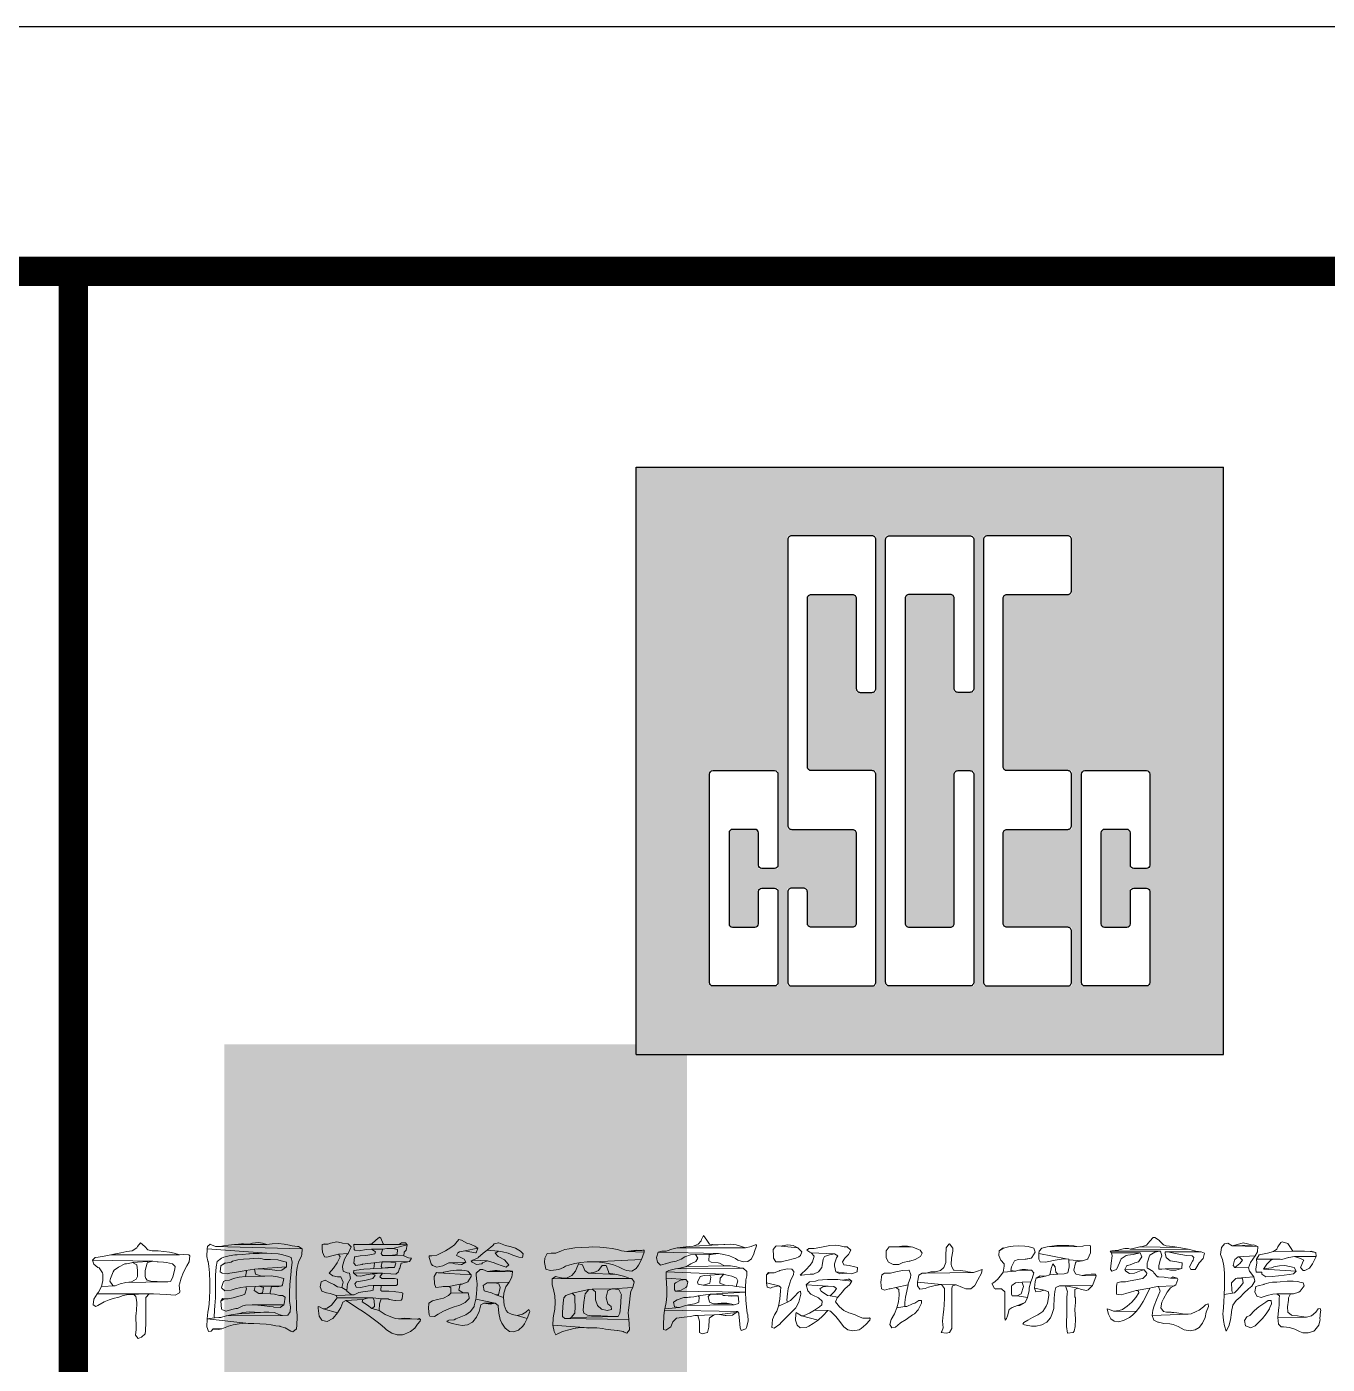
# Model space of a CAD drawing. Extents: x 0 to 1041, y -2 to 420.
# Drawn here: x 959.1 to 1012.2, y 365.3 to 420 of the extents above; entities that cross this region are included whole.
import ezdxf

# ---------------------------------------------------------------- set-up
doc = ezdxf.new("R2010")
doc.units = 0
doc.header["$LTSCALE"] = 10
doc.header["$MEASUREMENT"] = 0
doc.layers.add('A-ANNO-TTLB', color=7, linetype='Continuous')
doc.layers.add('BTTK', color=7, linetype='Continuous')
doc.styles.get("Standard").update_dxf_attribs({"font": 'gbenor.shx', "bigfont": 'gbcbig.shx'})

# ---------------------------------------------------------------- blocks, each defined once
blk = doc.blocks.new('CSCEC')
h = blk.add_hatch(color=256)
h.paths.add_polyline_path([(0, -24), (24, -24), (24, 0), (0, 0)])
h.paths.add_polyline_path([(6.2, -2.8), (9.8, -2.8), (9.8, -9.2), (9, -9.2), (9, -5.36, 0.414214), (8.84, -5.2), (7.16, -5.2, 0.414214), (7, -5.36), (7, -12.24, 0.414214), (7.16, -12.4), (9.8, -12.4), (9.8, -21.2), (6.2, -21.2), (6.2, -17.2), (7, -17.2), (7, -18.64, 0.414214), (7.16, -18.8), (8.84, -18.8, 0.414214), (9, -18.64), (9, -14.96, 0.414214), (8.84, -14.8), (6.2, -14.8)], flags=16)
h.paths.add_polyline_path([(10.2, -2.8), (13.8, -2.8), (13.8, -9.2), (13, -9.2), (13, -5.36, 0.414214), (12.84, -5.2), (11.16, -5.2, 0.414214), (11, -5.36), (11, -18.64, 0.414214), (11.16, -18.8), (12.84, -18.8, 0.414214), (13, -18.64), (13, -12.4), (13.8, -12.4), (13.8, -21.2), (10.2, -21.2)], flags=16)
h.paths.add_polyline_path([(5.8, -12.4), (5.8, -16.4), (5, -16.4), (5, -14.96, 0.414214), (4.84, -14.8), (3.96, -14.8, 0.414214), (3.8, -14.96), (3.8, -18.64, 0.414214), (3.96, -18.8), (4.84, -18.8, 0.414214), (5, -18.64), (5, -17.2), (5.8, -17.2), (5.8, -21.2), (3, -21.2), (3, -12.4)], flags=16)
h.paths.add_polyline_path([(14.2, -2.8), (17.8, -2.8), (17.8, -5.2), (15.16, -5.2, 0.414214), (15, -5.36), (15, -12.24, 0.414214), (15.16, -12.4), (17.8, -12.4), (17.8, -14.8), (15.16, -14.8, 0.414214), (15, -14.96), (15, -18.64, 0.414214), (15.16, -18.8), (17.8, -18.8), (17.8, -21.2), (14.2, -21.2)], flags=16)
h.paths.add_polyline_path([(21, -12.4), (21, -16.4), (20.2, -16.4), (20.2, -14.96, 0.414214), (20.04, -14.8), (19.16, -14.8, 0.414214), (19, -14.96), (19, -18.64, 0.414214), (19.16, -18.8), (20.04, -18.8, 0.414214), (20.2, -18.64), (20.2, -17.2), (21, -17.2), (21, -21.2), (18.2, -21.2), (18.2, -12.4)], flags=16)
for p, q in [((0, -24), (0, 0)), ((0, 0), (24, 0)), ((0, 0), (24, 0)), ((24, -24), (24, 0)), ((0, -24), (24, -24))]:
    blk.add_line(p, q)
for points in [[(8.84, -5.2, -0.414214), (9, -5.36), (9, -9.04, 0.414214), (9.16, -9.2), (9.64, -9.2, 0.414214), (9.8, -9.04), (9.8, -2.96, 0.414214), (9.64, -2.8), (6.36, -2.8, 0.414214), (6.2, -2.96), (6.2, -14.64, 0.414214), (6.36, -14.8), (8.84, -14.8, -0.414214), (9, -14.96), (9, -18.64, -0.414214), (8.84, -18.8), (7.16, -18.8, -0.414214), (7, -18.64), (7, -17.36, 0.414214), (6.84, -17.2), (6.36, -17.2, 0.414214), (6.2, -17.36), (6.2, -21.04, 0.414214), (6.36, -21.2), (9.64, -21.2, 0.414214), (9.8, -21.04), (9.8, -12.56, 0.414214), (9.64, -12.4), (7.16, -12.4, -0.414214), (7, -12.24), (7, -5.36, -0.414214), (7.16, -5.2)], [(12.84, -18.8, 0.414214), (13, -18.64), (13, -12.56, -0.414214), (13.16, -12.4), (13.64, -12.4, -0.414214), (13.8, -12.56), (13.8, -21.04, -0.414214), (13.64, -21.2), (10.36, -21.2, -0.414214), (10.2, -21.04), (10.2, -2.96, -0.414214), (10.36, -2.8), (13.64, -2.8, -0.414214), (13.8, -2.96), (13.8, -9.04, -0.414214), (13.64, -9.2), (13.16, -9.2, -0.414214), (13, -9.04), (13, -5.36, 0.414214), (12.84, -5.2), (11.16, -5.2, 0.414214), (11, -5.36), (11, -18.64, 0.414214), (11.16, -18.8)], [(15.16, -12.4, -0.414214), (15, -12.24), (15, -5.36, -0.414214), (15.16, -5.2), (17.64, -5.2, 0.414214), (17.8, -5.04), (17.8, -2.96, 0.414214), (17.64, -2.8), (14.36, -2.8, 0.414214), (14.2, -2.96), (14.2, -21.04, 0.414214), (14.36, -21.2), (17.64, -21.2, 0.414214), (17.8, -21.04), (17.8, -18.96, 0.414214), (17.64, -18.8), (15.16, -18.8, -0.414214), (15, -18.64), (15, -14.96, -0.414214), (15.16, -14.8), (17.64, -14.8, 0.414214), (17.8, -14.64), (17.8, -12.56, 0.414214), (17.64, -12.4)], [(4.856, -18.8, 0.414214), (5, -18.656), (5, -17.344, -0.414214), (5.144, -17.2), (5.656, -17.2, -0.414214), (5.8, -17.344), (5.8, -21.056, -0.414214), (5.656, -21.2), (3.144, -21.2, -0.414214), (3, -21.056), (3, -12.544, -0.414214), (3.144, -12.4), (5.656, -12.4, -0.414214), (5.8, -12.544), (5.8, -16.256, -0.414214), (5.656, -16.4), (5.144, -16.4, -0.414214), (5, -16.256), (5, -14.944, 0.414214), (4.856, -14.8), (3.944, -14.8, 0.414214), (3.8, -14.944), (3.8, -18.656, 0.414214), (3.944, -18.8)], [(20.056, -18.8, 0.414214), (20.2, -18.656), (20.2, -17.344, -0.414214), (20.344, -17.2), (20.856, -17.2, -0.414214), (21, -17.344), (21, -21.056, -0.414214), (20.856, -21.2), (18.344, -21.2, -0.414214), (18.2, -21.056), (18.2, -12.544, -0.414214), (18.344, -12.4), (20.856, -12.4, -0.414214), (21, -12.544), (21, -16.256, -0.414214), (20.856, -16.4), (20.344, -16.4, -0.414214), (20.2, -16.256), (20.2, -14.944, 0.414214), (20.056, -14.8), (19.144, -14.8, 0.414214), (19, -14.944), (19, -18.656, 0.414214), (19.144, -18.8)]]:
    blk.add_lwpolyline(points, format="xyb", close=True)
blk = doc.blocks.new('2017-0911-140129')
at = {"lineweight": 0}
for points in [[(-67.254, 20.306), (-67.379, 20.156), (-67.405, 20.104), (-67.596, 19.983), (-67.809, 19.95), (-68.055, 19.902), (-68.276, 19.858), (-68.463, 19.81), (-65.663, 19.818), (-65.883, 19.876), (-66.071, 19.917), (-66.302, 19.954), (-66.534, 19.976), (-66.769, 19.983), (-66.949, 20.012), (-67.074, 20.156)], [(-64.399, 20.248), (-64.516, 20.156), (-64.531, 20.053), (-62.084, 19.876), (-61.889, 19.865), (-61.628, 19.851), (-61.488, 19.832), (-61.43, 19.814), (-61.198, 19.748), (-61.099, 19.711), (-61.055, 19.52), (-61.092, 19.167), (-61.095, 19.138), (-61.125, 18.87), (-61.147, 18.594), (-61.161, 18.307), (-61.165, 18.208), (-61.161, 17.903), (-61.128, 17.686), (-61.132, 17.488), (-61.235, 17.348), (-61.452, 17.341), (-63.741, 17.322), (-63.748, 17.319), (-63.976, 17.256), (-64.046, 17.256), (-64.226, 17.234), (-64.527, 17.205), (-62.947, 17.021), (-62.848, 17.014), (-62.62, 17.003), (-62.37, 16.999), (-62.12, 16.977), (-61.918, 16.955), (-61.724, 16.918), (-61.558, 16.893), (-61.544, 16.889), (-61.338, 16.83), (-61.11, 16.698), (-61.025, 16.661), (-60.875, 16.786), (-60.864, 16.933), (-60.856, 17.278), (-60.856, 17.363), (-60.871, 17.569), (-60.882, 17.826), (-60.889, 18.12), (-60.893, 18.458), (-60.893, 18.469), (-60.889, 18.825), (-60.878, 19.101), (-60.856, 19.296), (-60.798, 19.509), (-60.676, 19.77), (-60.658, 19.825), (-60.651, 20.064), (-64.182, 20.148), (-64.355, 20.218)], [(-61.617, 20.273), (-61.867, 20.262), (-62.084, 20.24), (-63.407, 20.24), (-63.656, 20.211), (-63.866, 20.178), (-63.932, 20.163), (-64.182, 20.148), (-60.651, 20.064), (-60.801, 20.156), (-60.831, 20.156), (-61.055, 20.178), (-61.165, 20.211), (-61.386, 20.255)], [(-62.436, 20.317), (-62.675, 20.284), (-62.8, 20.251), (-63.381, 20.24), (-63.407, 20.24), (-62.084, 20.24), (-62.264, 20.284)], [(-63.039, 20.262), (-63.12, 20.259), (-63.381, 20.24), (-62.8, 20.251)], [(-59.232, 20.343), (-59.486, 20.284), (-59.592, 20.244), (-59.831, 20.24), (-59.831, 20.134), (-59.831, 20.067), (-59.813, 19.921), (-59.739, 19.726), (-59.636, 19.715), (-59.379, 19.792), (-59.155, 19.84), (-58.765, 19.873), (-58.641, 20.134), (-58.765, 20.262), (-58.769, 20.262), (-59.001, 20.284), (-59.037, 20.306), (-59.041, 20.306)], [(-59.721, 20.262), (-59.831, 20.24), (-59.592, 20.244)], [(-58.541, 20.248), (-58.516, 20.027), (-58.494, 20.005), (-58.321, 19.972), (-58.027, 20.027), (-57.806, 20.042), (-57.343, 20.049), (-57.185, 20.071), (-56.946, 20.071), (-56.351, 20.218), (-58.218, 20.233), (-58.516, 20.24)], [(-56.586, 20.306), (-56.675, 20.24), (-57.288, 20.24), (-57.983, 20.24), (-58.218, 20.233), (-56.351, 20.218), (-56.428, 20.299)], [(-57.483, 20.531), (-57.63, 20.413), (-57.792, 20.262), (-57.806, 20.259), (-57.983, 20.24), (-57.288, 20.24), (-57.329, 20.259), (-57.432, 20.497)], [(-54.249, 20.435), (-54.37, 20.284), (-54.418, 20.226), (-54.565, 20.112), (-54.793, 19.976), (-55.109, 19.81), (-55.139, 19.799), (-55.341, 19.77), (-55.451, 19.77), (-55.451, 19.704), (-55.377, 19.446), (-55.319, 19.373), (-55.139, 19.303), (-54.892, 19.362), (-54.657, 19.48), (-53.955, 19.513), (-54.025, 19.641), (-54.242, 19.748), (-54.334, 19.792), (-54.279, 19.898), (-54.22, 19.943), (-53.992, 19.983), (-53.467, 20.09), (-53.591, 20.167), (-53.812, 20.262), (-53.889, 20.281), (-54.135, 20.413)], [(-52.621, 20.31), (-52.801, 20.262), (-52.849, 20.196), (-53.088, 20.005), (-52.621, 19.961), (-52.452, 19.935), (-52.224, 19.876), (-52.037, 19.799), (-51.795, 19.718), (-51.648, 19.704), (-51.611, 19.854), (-51.721, 19.957), (-51.923, 20.082), (-52.151, 20.156), (-52.158, 20.156), (-52.342, 20.192), (-52.603, 20.306)], [(-43.133, 20.251), (-43.376, 20.24), (-43.416, 20.233), (-43.648, 20.218), (-44.666, 20.17), (-44.963, 20.134), (-45.07, 20.126), (-45.32, 20.097), (-42.523, 20.104), (-42.692, 20.156), (-42.692, 20.156), (-42.905, 20.222)], [(-44.239, 20.608), (-44.331, 20.435), (-44.346, 20.391), (-44.46, 20.255), (-44.666, 20.17), (-43.648, 20.218), (-43.879, 20.24), (-43.993, 20.255), (-44.114, 20.413)], [(-34.185, 20.262), (-34.222, 20.251), (-34.332, 20.097), (-34.347, 19.792), (-34.347, 19.785), (-34.347, 19.505), (-34.42, 19.299), (-34.564, 19.175), (-34.781, 19.123), (-34.957, 19.116), (-35.141, 19.061), (-33.215, 19.094), (-33.447, 19.123), (-33.535, 19.145), (-33.759, 19.178), (-34.024, 19.182), (-34.112, 19.362), (-34.119, 19.417), (-34.115, 19.682), (-34.057, 19.961), (-34.06, 20.086)], [(-25.862, 20.523), (-26.002, 20.369), (-26.138, 20.203), (-26.343, 20.134), (-24.822, 20.115), (-25.068, 20.148), (-25.337, 20.178), (-25.45, 20.226), (-25.605, 20.391), (-25.608, 20.395), (-25.803, 20.519)], [(-22.812, 20.284), (-22.952, 20.262), (-23.077, 20.115), (-23.121, 19.832), (-23.04, 19.627), (-22.985, 19.362), (-22.955, 19.061), (-22.952, 18.939), (-22.948, 18.73), (-22.952, 18.476), (-22.963, 18.19), (-22.632, 18.245), (-22.65, 18.351), (-22.65, 18.384), (-22.669, 18.653), (-22.669, 18.664), (-22.489, 18.844), (-22.43, 18.866), (-21.757, 18.921), (-21.93, 19.145), (-21.967, 19.285), (-22.525, 19.296), (-22.595, 19.384), (-22.544, 19.597), (-22.525, 19.619), (-22.397, 19.726), (-21.695, 19.77), (-21.603, 19.935), (-21.588, 20.156), (-22.636, 20.185)], [(-22.195, 20.299), (-22.415, 20.24), (-22.636, 20.185), (-21.813, 20.211), (-22.018, 20.262)], [(-20.596, 20.347), (-20.651, 20.321), (-20.776, 20.134), (-20.817, 20.049), (-20.956, 19.954), (-20.166, 19.961), (-20.254, 20.112), (-20.365, 20.273)], [(-65.505, 19.832), (-65.663, 19.818), (-68.463, 19.81), (-68.739, 19.759), (-68.981, 19.718), (-69.11, 19.704), (-69.22, 19.597), (-66.751, 19.553), (-66.571, 19.531), (-66.537, 19.531), (-66.317, 19.513), (-66.196, 19.502), (-65.946, 19.443), (-65.832, 19.34), (-65.85, 19.237), (-65.935, 18.903), (-66.03, 18.73), (-66.137, 18.715), (-66.218, 18.715), (-67.857, 18.678), (-68.085, 18.623), (-68.283, 18.546), (-68.842, 18.513), (-68.966, 18.289), (-69.022, 18.226), (-66.894, 18.223), (-66.721, 18.219), (-66.46, 18.201), (-66.196, 18.197), (-66.012, 18.179), (-65.832, 18.164), (-65.652, 18.267), (-65.641, 18.3), (-65.67, 18.587), (-65.663, 18.616), (-65.597, 18.855), (-65.498, 19.105), (-65.362, 19.362), (-65.262, 19.531), (-65.237, 19.77), (-65.277, 19.81)], [(-64.531, 20.053), (-64.546, 19.744), (-64.498, 19.553), (-64.491, 19.535), (-64.454, 19.351), (-64.432, 19.072), (-64.425, 18.697), (-64.421, 18.351), (-64.428, 18.05), (-64.45, 17.8), (-64.48, 17.602), (-64.502, 17.469), (-64.527, 17.205), (-64.226, 17.234), (-64.237, 17.264), (-64.226, 17.558), (-64.211, 17.727), (-64.189, 18.05), (-64.189, 18.271), (-64.189, 18.546), (-64.189, 18.825), (-64.186, 18.983), (-64.156, 19.318), (-64.12, 19.546), (-63.939, 19.682), (-63.851, 19.715), (-63.623, 19.777), (-63.399, 19.81), (-63.304, 19.814), (-63.08, 19.829), (-62.822, 19.854), (-62.8, 19.858), (-62.646, 19.869), (-62.403, 19.873), (-62.084, 19.876)], [(-58.765, 19.873), (-59.155, 19.84), (-59.093, 19.726), (-59.104, 19.7), (-59.214, 19.483), (-59.361, 19.27), (-59.541, 19.061), (-59.398, 18.954), (-59.199, 18.91), (-59.074, 18.91), (-59.07, 18.91), (-58.964, 18.697), (-59.019, 18.48), (-58.821, 18.355), (-58.791, 18.631), (-58.677, 18.844), (-58.674, 18.847), (-58.714, 19.061), (-58.802, 19.083), (-58.964, 19.145), (-59.001, 19.318), (-58.993, 19.351), (-58.909, 19.641), (-58.802, 19.832)], [(-57.343, 20.049), (-57.806, 20.042), (-57.648, 19.939), (-57.678, 19.858), (-57.884, 19.81), (-58.045, 19.792), (-58.049, 19.792), (-58.28, 19.77), (-58.497, 19.726), (-58.508, 19.718), (-58.53, 19.469), (-58.449, 19.384), (-58.189, 19.424), (-58.185, 19.428), (-57.961, 19.465), (-57.722, 19.491), (-57.38, 19.531), (-56.256, 19.538), (-56.171, 19.682), (-56.296, 19.696), (-56.487, 19.774), (-57.057, 19.788), (-57.362, 19.792), (-57.417, 19.862)], [(-56.351, 20.218), (-56.946, 20.071), (-56.748, 20.027), (-56.766, 19.832), (-56.847, 19.807), (-57.057, 19.788), (-56.487, 19.774), (-56.476, 19.921), (-56.392, 20.009)], [(-53.467, 20.09), (-53.992, 19.983), (-53.794, 19.939), (-53.79, 19.939), (-53.558, 19.898), (-53.536, 19.898)], [(-53.088, 20.005), (-53.25, 19.884), (-53.448, 19.704), (-53.459, 19.696), (-53.665, 19.597), (-53.07, 19.575), (-53.026, 19.553), (-52.801, 19.491), (-52.706, 19.45), (-52.478, 19.362), (-52.309, 19.307), (-52.206, 19.402), (-52.224, 19.435), (-52.375, 19.604), (-52.603, 19.726), (-52.64, 19.74), (-52.765, 19.876), (-52.621, 19.961)], [(-48.8, 20.134), (-48.936, 20.13), (-49.244, 20.115), (-49.509, 20.093), (-49.729, 20.064), (-49.909, 20.027), (-50.045, 19.983), (-50.284, 19.884), (-50.475, 19.876), (-50.637, 19.873), (-50.729, 19.682), (-50.747, 19.513), (-50.744, 19.502), (-50.692, 19.233), (-50.512, 19.167), (-50.369, 19.189), (-50.159, 19.219), (-49.972, 19.296), (-49.884, 19.344), (-49.704, 19.41), (-49.498, 19.465), (-49.263, 19.502), (-49.002, 19.524), (-48.711, 19.531), (-46.779, 19.619), (-46.672, 19.921), (-47.381, 19.95), (-47.594, 19.983), (-47.624, 19.994), (-47.778, 20.038), (-47.973, 20.075), (-48.208, 20.101), (-48.484, 20.123)], [(-46.672, 20.005), (-46.727, 20.005), (-46.76, 19.994), (-47.304, 19.961), (-47.381, 19.95), (-46.672, 19.921)], [(-46.999, 20.005), (-47.098, 19.994), (-47.304, 19.961), (-46.76, 19.994)], [(-46.091, 19.921), (-46.169, 19.704), (-46.121, 19.52), (-45.996, 19.391), (-45.808, 19.446), (-45.797, 19.45), (-45.573, 19.513), (-45.367, 19.549), (-45.158, 19.641), (-45.004, 19.726), (-44.779, 19.807), (-44.566, 19.832), (-43.846, 19.847), (-43.633, 19.862)], [(-42.079, 20.218), (-42.134, 20.218), (-42.292, 20.148), (-42.523, 20.104), (-45.32, 20.097), (-45.54, 20.049), (-45.735, 19.983), (-45.772, 19.965), (-45.952, 19.961), (-46.091, 19.921), (-43.633, 19.862), (-43.409, 19.832), (-43.181, 19.766), (-42.942, 19.66), (-42.839, 19.601), (-42.615, 19.524), (-42.431, 19.538), (-42.288, 19.649), (-42.185, 19.854), (-42.159, 19.95), (-42.079, 20.178)], [(-43.846, 19.847), (-44.566, 19.832), (-44.474, 19.682), (-44.555, 19.542), (-44.765, 19.446), (-44.945, 19.34), (-43.155, 19.358), (-43.412, 19.377), (-43.593, 19.469), (-43.648, 19.491), (-43.934, 19.513), (-44.03, 19.571), (-44.008, 19.81)], [(-41.266, 20.178), (-41.292, 20.174), (-41.391, 20.027), (-41.377, 19.77), (-41.377, 19.704), (-41.377, 19.674), (-41.292, 19.527), (-41.05, 19.531), (-41.024, 19.538), (-40.84, 19.582), (-40.528, 19.66), (-40.473, 19.682), (-40.348, 19.726), (-40.274, 19.792), (-40.223, 19.939), (-40.388, 20.093), (-41.072, 20.167)], [(-40.796, 20.218), (-41.031, 20.178), (-41.072, 20.167), (-40.388, 20.093), (-40.583, 20.192)], [(-39.844, 19.898), (-39.723, 19.759), (-39.789, 19.531), (-39.888, 19.391), (-40.057, 19.2), (-40.241, 19.039), (-40.293, 18.976), (-40.223, 18.976), (-40.12, 18.998), (-39.881, 19.017), (-39.752, 19.028), (-39.547, 19.116), (-39.411, 19.296), (-39.396, 19.373), (-39.356, 19.641), (-39.304, 19.748), (-39.095, 19.81), (-38.889, 19.854)], [(-38.841, 20.203), (-39.08, 20.192), (-39.286, 20.156), (-39.488, 20.112), (-39.719, 20.079), (-39.933, 20.067), (-40.024, 20.005), (-39.896, 19.921), (-39.844, 19.898), (-38.889, 19.854), (-38.76, 19.77), (-38.808, 19.689), (-38.889, 19.446), (-38.889, 19.366), (-38.83, 19.119), (-38.382, 19.061), (-38.176, 19.042), (-37.97, 19.123), (-37.952, 19.296), (-38.055, 19.325), (-38.286, 19.377), (-38.51, 19.402), (-38.566, 19.531), (-38.474, 19.671), (-38.312, 19.832), (-38.22, 20.005), (-38.367, 20.134), (-38.492, 20.134), (-38.709, 20.2)], [(-36.658, 20.145), (-36.78, 19.983), (-36.783, 19.689), (-36.688, 19.513), (-36.493, 19.413), (-36.258, 19.424), (-36.096, 19.494), (-35.843, 19.553), (-35.806, 19.557), (-35.589, 19.619), (-35.372, 19.748), (-35.302, 19.876), (-35.391, 20.005), (-35.457, 20.038), (-35.688, 20.123), (-36.475, 20.134)], [(-36.133, 20.174), (-36.346, 20.134), (-36.475, 20.134), (-35.688, 20.123), (-35.912, 20.17)], [(-31.356, 20.181), (-31.584, 20.17), (-31.786, 20.134), (-31.984, 20.09), (-32.164, 19.983), (-32.172, 19.792), (-32.094, 19.597), (-31.951, 19.446), (-31.951, 19.355), (-32.003, 19.105), (-31.481, 19.152), (-31.679, 19.167), (-31.664, 19.318), (-31.536, 19.575), (-31.378, 19.623), (-31.102, 19.641), (-30.849, 19.682), (-30.83, 19.707), (-30.687, 19.921), (-30.742, 20.09), (-30.749, 20.09), (-30.977, 20.156), (-31.11, 20.17)], [(-31.995, 20.093), (-32.164, 19.983), (-31.984, 20.09)], [(-30.849, 19.682), (-31.102, 19.641), (-31.058, 19.63)], [(-28.46, 20.196), (-28.706, 20.178), (-28.739, 20.17), (-28.993, 20.156), (-30.202, 20.134), (-30.202, 20.134), (-30.419, 20.09), (-30.525, 19.961), (-30.544, 19.869), (-29.427, 19.656), (-29.32, 19.641), (-29.313, 19.612), (-28.776, 19.575), (-28.75, 19.568), (-28.545, 19.641), (-28.537, 19.649), (-28.434, 19.898), (-28.427, 19.943), (-28.434, 20.178)], [(-30.544, 19.869), (-30.544, 19.641), (-30.492, 19.531), (-30.275, 19.513), (-30.202, 19.527), (-29.867, 19.601), (-29.61, 19.641), (-29.427, 19.656)], [(-29.57, 20.2), (-29.805, 20.192), (-30.014, 20.17), (-30.202, 20.134), (-28.993, 20.156), (-29.103, 20.178), (-29.313, 20.192)], [(-27.02, 20.075), (-27.211, 20.027), (-27.28, 20.001), (-27.552, 19.983), (-27.626, 19.961), (-25.605, 19.961), (-25.568, 19.957), (-25.517, 19.77), (-25.572, 19.641), (-25.642, 19.384), (-25.642, 19.233), (-25.517, 19.233), (-25.384, 19.237), (-24.705, 19.252), (-24.701, 19.259), (-24.686, 19.491), (-24.705, 19.491), (-24.903, 19.524), (-25.175, 19.575), (-25.175, 19.575), (-25.337, 19.704), (-25.373, 19.876), (-25.373, 19.939), (-25.281, 19.939), (-23.911, 19.939), (-24.128, 19.961), (-24.175, 19.976), (-24.374, 20.027), (-26.814, 20.049), (-26.869, 20.067)], [(-27.626, 19.961), (-27.571, 19.898), (-26.399, 19.898), (-26.332, 19.733), (-26.472, 19.531), (-26.612, 19.487), (-26.814, 19.402), (-26.92, 19.384), (-26.946, 19.38), (-27.031, 19.211), (-26.233, 19.204), (-26.13, 19.061), (-26.141, 18.994), (-26.292, 18.844), (-26.307, 18.844), (-26.579, 18.792), (-26.806, 18.748), (-26.994, 18.715), (-27.192, 18.715), (-27.336, 18.675), (-27.354, 18.609), (-27.365, 18.52), (-27.372, 18.267), (-27.372, 18.201), (-27.174, 18.179), (-26.987, 18.234), (-26.755, 18.296), (-26.56, 18.351), (-26.002, 18.458), (-25.913, 18.484), (-25.678, 18.524), (-25.01, 18.546), (-24.943, 18.583), (-24.866, 18.803), (-24.885, 18.859), (-25.157, 18.866), (-25.355, 18.888), (-25.417, 18.903), (-25.642, 18.91), (-25.689, 18.914), (-25.84, 19.083), (-25.866, 19.138), (-26.075, 19.252), (-26.108, 19.27), (-26.112, 19.491), (-26.101, 19.509), (-26.02, 19.77), (-26.002, 19.803), (-25.803, 19.921), (-25.605, 19.961)], [(-27.571, 19.898), (-27.538, 19.777), (-27.589, 19.469), (-27.608, 19.233), (-27.552, 19.145), (-27.372, 19.211), (-27.354, 19.241), (-27.247, 19.491), (-27.192, 19.619), (-27.174, 19.649), (-26.975, 19.792), (-26.898, 19.796), (-26.689, 19.829), (-26.399, 19.898)], [(-26.406, 20.137), (-26.634, 20.09), (-26.814, 20.049), (-24.374, 20.027), (-24.591, 20.075), (-24.822, 20.115), (-26.343, 20.134)], [(-23.911, 19.939), (-25.281, 19.939), (-25.197, 19.917), (-24.969, 19.869), (-24.741, 19.825), (-24.51, 19.792), (-24.271, 19.77), (-24.201, 19.704), (-24.238, 19.597), (-24.264, 19.557), (-24.381, 19.318), (-24.333, 19.211), (-24.146, 19.211), (-24.124, 19.252), (-23.981, 19.48), (-23.823, 19.66), (-23.767, 19.876)], [(-21.768, 20.218), (-21.813, 20.211), (-22.636, 20.185), (-21.588, 20.156)], [(-21.695, 19.77), (-22.397, 19.726), (-22.342, 19.722), (-22.217, 19.597), (-22.327, 19.461), (-22.525, 19.296), (-21.967, 19.285), (-21.893, 19.494)], [(-19.678, 19.961), (-19.964, 19.961), (-20.166, 19.961), (-20.956, 19.954), (-21.195, 19.876), (-21.533, 19.81), (-21.64, 19.641), (-20.684, 19.641), (-20.604, 19.627), (-20.343, 19.704), (-20.324, 19.707), (-20.093, 19.748), (-19.207, 19.748), (-19.226, 19.906), (-19.457, 19.95)], [(-19.207, 19.748), (-20.093, 19.748), (-19.847, 19.667), (-19.714, 19.597), (-19.718, 19.579), (-19.839, 19.318), (-19.847, 19.292), (-19.733, 19.167), (-19.674, 19.175), (-19.479, 19.274), (-19.354, 19.446), (-19.244, 19.66)], [(-19.406, 19.961), (-19.457, 19.95), (-19.226, 19.906)], [(-69.22, 19.597), (-69.165, 19.435), (-69.003, 19.296), (-68.944, 19.277), (-68.805, 19.083), (-68.794, 19.028), (-68.786, 18.759), (-68.842, 18.513), (-68.283, 18.546), (-68.39, 18.557), (-68.5, 18.737), (-68.481, 18.844), (-68.371, 19.123), (-68.327, 19.182), (-68.158, 19.311), (-67.886, 19.446), (-67.831, 19.446), (-67.614, 19.491), (-67.574, 19.498), (-66.751, 19.553)], [(-66.751, 19.553), (-67.574, 19.498), (-67.397, 19.402), (-67.379, 19.175), (-67.379, 18.932), (-67.434, 18.818), (-67.614, 18.715), (-67.857, 18.678), (-66.218, 18.715), (-66.571, 18.719), (-66.824, 18.741), (-66.982, 18.785), (-67.037, 18.844), (-67.063, 18.928), (-67.063, 19.171), (-66.986, 19.469), (-66.967, 19.498)], [(-62.418, 19.671), (-62.642, 19.66), (-62.804, 19.656), (-63.039, 19.641), (-63.271, 19.608), (-63.487, 19.553), (-63.55, 19.52), (-63.778, 19.469), (-63.969, 19.366), (-63.991, 19.123), (-63.914, 19.061), (-63.686, 19.039), (-63.598, 19.061), (-63.333, 19.112), (-63.094, 19.152), (-62.947, 19.167), (-62.587, 19.233), (-62.444, 19.237), (-61.286, 19.325), (-61.29, 19.513), (-61.507, 19.575), (-61.635, 19.604), (-61.937, 19.619), (-62.19, 19.619), (-62.334, 19.66)], [(-63.796, 19.491), (-63.969, 19.366), (-63.778, 19.469)], [(-62.587, 19.233), (-62.947, 19.167), (-62.922, 19.13), (-62.966, 18.932), (-62.165, 18.943), (-62.352, 18.954), (-62.55, 19.017), (-62.558, 19.02)], [(-61.286, 19.325), (-62.444, 19.237), (-62.205, 19.233), (-61.977, 19.219), (-61.757, 19.189), (-61.705, 19.175), (-61.47, 19.189)], [(-56.256, 19.538), (-57.38, 19.531), (-57.193, 19.531), (-57.02, 19.513), (-56.822, 19.491), (-56.814, 19.472), (-56.873, 19.296), (-57.38, 19.274), (-57.722, 19.252), (-57.861, 19.244), (-58.13, 19.23), (-58.28, 19.211), (-58.313, 19.197), (-58.53, 19.167), (-58.552, 19.072), (-57.362, 19.061), (-57.266, 19.053), (-57.016, 19.035), (-56.822, 19.017), (-56.711, 19.123), (-56.675, 19.233), (-56.656, 19.274), (-56.605, 19.469), (-56.388, 19.513)], [(-57.38, 19.531), (-57.722, 19.491), (-57.696, 19.476), (-57.722, 19.252), (-57.38, 19.274), (-57.421, 19.336)], [(-57.138, 19.299), (-57.38, 19.274), (-56.873, 19.296), (-56.913, 19.299)], [(-54.345, 19.189), (-54.587, 19.16), (-54.856, 19.105), (-54.874, 19.097), (-55.091, 19.083), (-53.738, 18.991), (-53.882, 19.145), (-53.926, 19.156), (-54.124, 19.186)], [(-53.955, 19.513), (-54.657, 19.48), (-54.495, 19.469), (-54.411, 19.443), (-54.154, 19.424), (-54.124, 19.424)], [(-53.665, 19.597), (-53.738, 19.553), (-53.702, 19.513), (-53.522, 19.424), (-53.305, 19.446), (-53.272, 19.48), (-53.07, 19.575)], [(-53.378, 19.215), (-53.54, 19.061), (-53.54, 18.991), (-53.503, 18.715), (-53.492, 18.66), (-53.503, 18.373), (-53.522, 18.267), (-53.54, 18.05), (-53.547, 18.006), (-52.765, 17.837), (-52.64, 17.749), (-52.636, 17.712), (-52.603, 17.436), (-52.548, 17.172), (-52.489, 17.025), (-52.349, 16.815), (-52.169, 16.676), (-52.015, 16.665), (-51.806, 16.731), (-51.629, 16.893), (-51.563, 16.988), (-51.445, 17.212), (-51.864, 17.341), (-52.07, 17.37), (-52.243, 17.451), (-52.309, 17.536), (-52.393, 17.76), (-52.423, 18.072), (-52.728, 18.179), (-52.904, 18.26), (-53.162, 18.329), (-53.213, 18.348), (-53.253, 18.565), (-53.088, 18.675), (-53.037, 18.675), (-52.188, 18.697), (-52.081, 18.899), (-52.044, 19.123), (-53.07, 19.134), (-53.268, 19.211)], [(-52.243, 19.167), (-52.445, 19.145), (-52.981, 19.145), (-53.07, 19.134), (-52.044, 19.123), (-52.052, 19.149)], [(-52.676, 19.167), (-52.772, 19.167), (-52.981, 19.145), (-52.445, 19.145)], [(-49.351, 19.443), (-49.45, 19.211), (-49.479, 19.149), (-49.623, 18.965), (-49.81, 18.873), (-50.045, 18.866), (-47.249, 18.844), (-47.466, 18.932), (-47.569, 18.961), (-47.785, 19.006), (-48.943, 19.061), (-49.09, 19.167), (-49.196, 19.402)], [(-48.223, 19.384), (-48.384, 19.384), (-48.531, 19.167), (-48.722, 19.09), (-48.943, 19.061), (-47.785, 19.006), (-48.116, 19.061), (-48.131, 19.138)], [(-46.779, 19.619), (-48.711, 19.531), (-48.631, 19.531), (-48.377, 19.505), (-48.142, 19.465), (-47.918, 19.406), (-47.712, 19.329), (-47.521, 19.233), (-47.385, 19.167), (-47.172, 19.149), (-46.999, 19.252), (-46.896, 19.391)], [(-42.619, 19.274), (-42.703, 19.27), (-45.386, 19.248), (-45.665, 19.167), (-45.764, 19.116), (-43.412, 19.017), (-43.332, 18.998), (-43.093, 18.936), (-42.891, 18.866), (-42.843, 18.756), (-42.905, 18.524), (-42.531, 18.484), (-42.52, 18.792), (-42.475, 18.954), (-42.472, 19.127)], [(-43.141, 19.362), (-43.155, 19.358), (-44.945, 19.34), (-44.989, 19.322), (-45.213, 19.274), (-45.386, 19.248), (-42.703, 19.27), (-42.891, 19.318), (-42.898, 19.322)], [(-40.822, 19.237), (-41.123, 19.167), (-41.138, 19.16), (-41.358, 19.083), (-41.557, 19.083), (-41.667, 19.002), (-41.663, 18.675), (-41.171, 18.55), (-41.086, 18.48), (-41.094, 18.344), (-41.127, 17.999), (-41.178, 17.719), (-40.818, 17.881), (-40.833, 17.966), (-40.818, 18.223), (-40.781, 18.436), (-40.759, 18.513), (-40.671, 18.789), (-40.565, 18.994), (-40.546, 19.138), (-40.631, 19.23)], [(-35.843, 19.189), (-35.854, 19.189), (-36.096, 19.167), (-36.328, 19.13), (-36.544, 19.083), (-36.6, 19.064), (-36.853, 19.061), (-36.952, 18.994), (-36.996, 18.697), (-36.971, 18.418), (-36.853, 18.373), (-36.655, 18.418), (-36.611, 18.418), (-36.383, 18.48), (-35.879, 18.587), (-35.876, 18.627), (-35.787, 18.888), (-35.765, 18.991)], [(-32.851, 19.211), (-32.94, 19.189), (-33.002, 19.156), (-33.215, 19.094), (-35.141, 19.061), (-35.302, 19.061), (-35.442, 18.987), (-35.501, 18.697), (-34.523, 18.601), (-33.921, 18.59), (-33.663, 18.48), (-33.528, 18.425), (-33.322, 18.429), (-33.156, 18.565), (-33.145, 18.587), (-33.028, 18.789), (-32.888, 19.061)], [(-34.005, 19.189), (-34.024, 19.182), (-33.759, 19.178)], [(-30.834, 19.189), (-30.874, 19.186), (-31.426, 19.167), (-31.481, 19.152), (-32.003, 19.105), (-32.113, 18.954), (-32.183, 18.866), (-32.219, 18.822), (-32.399, 18.675), (-32.454, 18.653), (-32.454, 18.609), (-32.348, 18.436), (-32.065, 18.429), (-31.933, 18.307), (-31.933, 18.182), (-31.933, 17.899), (-31.933, 17.642), (-31.933, 17.462), (-31.933, 17.234), (-31.914, 17.15), (-31.859, 17.212), (-31.822, 17.322), (-31.753, 17.58), (-31.631, 17.664), (-31.411, 17.749), (-31.102, 17.859), (-30.999, 18.072), (-31.422, 18.135), (-31.624, 18.138), (-31.661, 18.204), (-31.661, 18.524), (-31.646, 18.557), (-31.499, 18.671), (-31.227, 18.697), (-30.867, 18.715), (-30.812, 18.851), (-30.742, 19.083)], [(-31.227, 19.215), (-31.426, 19.167), (-30.874, 19.186), (-31.084, 19.211)], [(-29.313, 19.612), (-29.302, 19.318), (-29.353, 19.083), (-29.5, 19.039), (-29.768, 19.017), (-30.092, 18.994), (-30.272, 18.947), (-30.654, 18.866), (-30.694, 18.723), (-30.724, 18.458), (-30.319, 18.366), (-30.147, 18.307), (-30.128, 18.146), (-30.184, 17.837), (-30.235, 17.716), (-30.378, 17.495), (-30.544, 17.385), (-30.584, 17.367), (-30.797, 17.256), (-30.996, 17.15), (-31.157, 17.043), (-31.194, 16.977), (-31.121, 16.955), (-31.054, 16.94), (-30.834, 16.893), (-30.654, 16.893), (-30.419, 16.948), (-30.22, 17.062), (-30.059, 17.234), (-30.003, 17.381), (-29.93, 17.62), (-29.93, 17.683), (-29.912, 18.043), (-29.882, 18.311), (-29.842, 18.48), (-29.695, 18.546), (-28.346, 18.565), (-28.291, 18.697), (-28.291, 18.697), (-28.203, 18.954), (-28.776, 18.969), (-29.011, 19.017), (-29.037, 19.031), (-29.111, 19.186), (-29.048, 19.491), (-29.008, 19.531), (-28.776, 19.575)], [(-29.967, 19.446), (-30.04, 19.252), (-30.037, 19.237), (-30.092, 18.994), (-29.768, 19.017), (-29.842, 19.105), (-29.867, 19.329)], [(-27.031, 19.211), (-26.987, 19.152), (-26.832, 19.057), (-26.626, 19.064), (-26.362, 19.167), (-26.233, 19.204)], [(-24.705, 19.252), (-25.384, 19.237), (-25.157, 19.189), (-24.947, 19.193)], [(-21.64, 19.641), (-21.636, 19.48), (-21.677, 19.233), (-21.655, 19.112), (-21.427, 19.105), (-21.423, 19.024), (-21.261, 18.91), (-21.008, 18.928), (-20.751, 18.95), (-20.515, 18.976), (-20.31, 19.006), (-20.126, 19.039), (-20.019, 19.145), (-21.353, 19.233), (-21.228, 19.435), (-21.063, 19.597), (-20.945, 19.634), (-20.684, 19.641)], [(-20.482, 19.373), (-20.71, 19.369), (-20.938, 19.318), (-21.026, 19.288), (-21.243, 19.252), (-21.353, 19.233), (-20.019, 19.145), (-20.111, 19.296), (-20.291, 19.34)], [(-61.918, 18.954), (-62.165, 18.943), (-62.966, 18.932), (-63.223, 18.899), (-63.454, 18.847), (-63.612, 18.781), (-63.778, 18.759), (-63.866, 18.719), (-63.939, 18.48), (-63.932, 18.454), (-63.8, 18.344), (-63.543, 18.373), (-63.381, 18.425), (-63.146, 18.484), (-62.947, 18.502), (-62.569, 18.524), (-62.414, 18.528), (-61.47, 18.546), (-61.444, 18.594), (-61.397, 18.844), (-61.444, 18.862), (-61.65, 18.91)], [(-59.703, 18.781), (-59.864, 18.715), (-59.908, 18.509), (-59.842, 18.333), (-59.651, 18.267), (-59.497, 18.234), (-59.254, 18.157), (-58.516, 18.179), (-58.641, 18.197), (-58.821, 18.329), (-58.821, 18.355), (-59.019, 18.48), (-59.199, 18.502), (-59.35, 18.598), (-59.559, 18.697)], [(-58.552, 19.072), (-58.405, 18.954), (-58.247, 18.939), (-58.027, 18.994), (-57.788, 19.035), (-57.362, 19.061)], [(-57.362, 19.061), (-57.788, 19.035), (-57.667, 18.976), (-57.759, 18.844), (-58.031, 18.778), (-58.262, 18.734), (-58.424, 18.715), (-58.497, 18.631), (-58.435, 18.498), (-58.244, 18.48), (-58.189, 18.495), (-57.942, 18.55), (-57.74, 18.565), (-57.413, 18.565), (-56.803, 18.565), (-56.744, 18.598), (-56.748, 18.825), (-56.873, 18.844), (-57.395, 18.844), (-57.468, 18.91)], [(-57.097, 18.851), (-57.395, 18.844), (-56.873, 18.844)], [(-55.161, 19.09), (-55.252, 18.932), (-55.249, 18.91), (-55.234, 18.631), (-55.183, 18.48), (-54.947, 18.502), (-54.881, 18.517), (-54.657, 18.524), (-54.19, 18.609), (-54.106, 18.62), (-53.882, 18.715), (-53.738, 18.932), (-53.738, 18.991), (-55.091, 19.083)], [(-54.19, 18.609), (-54.657, 18.524), (-54.569, 18.465), (-54.569, 18.245), (-54.062, 18.267), (-54.242, 18.373)], [(-52.188, 18.697), (-53.037, 18.675), (-52.746, 18.671), (-52.603, 18.631), (-52.552, 18.473), (-52.621, 18.179), (-52.728, 18.179), (-52.423, 18.072), (-52.405, 18.252), (-52.324, 18.502)], [(-50.295, 18.932), (-50.431, 18.836), (-47.249, 18.844), (-50.045, 18.866), (-50.064, 18.877)], [(-47.179, 18.844), (-47.249, 18.844), (-50.431, 18.836), (-50.424, 18.587), (-50.369, 18.403), (-50.325, 18.138), (-50.306, 17.874), (-50.321, 17.598), (-50.369, 17.322), (-50.387, 17.22), (-50.405, 16.933), (-50.405, 16.933), (-49.123, 16.848), (-48.601, 16.834), (-48.366, 16.804), (-48.256, 16.775), (-48.035, 16.742), (-47.756, 16.72), (-47.752, 16.72), (-47.521, 16.676), (-47.484, 16.654), (-47.374, 16.61), (-47.267, 16.742), (-47.286, 16.999), (-47.3, 17.168), (-49.917, 17.212), (-50.009, 17.3), (-50.005, 17.422), (-49.994, 17.705), (-49.972, 17.966), (-49.953, 18.05), (-49.865, 18.149), (-49.612, 18.245), (-48.925, 18.395), (-48.796, 18.414), (-47.984, 18.429), (-47.131, 18.484), (-47.08, 18.712)], [(-45.772, 18.866), (-45.753, 18.682), (-45.739, 18.403), (-45.746, 18.131), (-45.775, 17.863), (-45.827, 17.602), (-45.231, 17.664), (-45.43, 17.683), (-45.467, 17.881), (-45.316, 17.977), (-45.051, 18.072), (-44.636, 18.094), (-44.456, 18.138), (-43.953, 18.201), (-42.527, 18.289), (-45.393, 18.329), (-45.434, 18.377), (-45.43, 18.631), (-45.389, 18.664), (-45.184, 18.778), (-44.963, 18.803)], [(-45.764, 19.116), (-45.772, 18.866), (-44.963, 18.803), (-44.879, 18.715), (-44.926, 18.524), (-44.963, 18.484), (-45.151, 18.37), (-45.393, 18.329), (-42.527, 18.289), (-42.531, 18.484), (-42.905, 18.524), (-43.052, 18.546), (-43.232, 18.565), (-44.254, 18.576), (-44.456, 18.609), (-44.489, 18.697), (-44.386, 18.932), (-44.217, 18.969), (-43.989, 18.976), (-43.412, 19.017)], [(-43.412, 19.017), (-43.989, 18.976), (-43.945, 18.899), (-43.989, 18.653), (-44.015, 18.638), (-44.254, 18.576), (-43.232, 18.565), (-43.361, 18.576), (-43.574, 18.653), (-43.567, 18.866)], [(-41.586, 19.094), (-41.667, 19.002), (-41.557, 19.083)], [(-41.663, 18.675), (-41.649, 18.498), (-41.502, 18.458), (-41.424, 18.487), (-41.171, 18.55)], [(-38.76, 18.803), (-39.176, 18.803), (-39.385, 18.789), (-39.554, 18.781), (-39.668, 18.734), (-39.896, 18.715), (-39.914, 18.715), (-40.043, 18.587), (-39.153, 18.531), (-38.922, 18.517), (-38.815, 18.436), (-38.896, 18.322), (-39.069, 18.138), (-38.749, 18.083), (-38.566, 18.307), (-38.492, 18.395), (-38.459, 18.432), (-38.275, 18.587), (-38.187, 18.737), (-38.566, 18.781)], [(-40.043, 18.587), (-39.984, 18.348), (-39.863, 18.201), (-39.775, 18.171), (-39.543, 18.057), (-39.392, 17.921), (-39.411, 17.771), (-39.51, 17.69), (-39.712, 17.547), (-39.157, 17.536), (-39.051, 17.514), (-38.841, 17.293), (-38.676, 17.095), (-38.566, 16.933), (-38.514, 16.867), (-38.352, 16.746), (-38.139, 16.705), (-37.878, 16.742), (-37.798, 16.801), (-37.61, 16.962), (-37.445, 17.15), (-37.43, 17.212), (-37.728, 17.22), (-37.915, 17.3), (-38.04, 17.356), (-38.257, 17.429), (-38.301, 17.44), (-38.503, 17.536), (-38.687, 17.69), (-38.852, 17.899), (-38.779, 18.05), (-38.749, 18.083), (-39.069, 18.138), (-39.179, 18.146), (-39.429, 18.329), (-39.484, 18.418), (-39.374, 18.502), (-39.153, 18.531)], [(-38.83, 19.119), (-38.672, 19.039), (-38.455, 19.061), (-38.382, 19.061)], [(-38.294, 18.825), (-38.33, 18.818), (-38.566, 18.781), (-38.187, 18.737)], [(-35.879, 18.587), (-36.383, 18.48), (-36.258, 18.395), (-36.25, 18.16), (-36.28, 17.899), (-36.342, 17.646), (-36.023, 17.708), (-36.023, 17.859), (-35.99, 18.09), (-35.931, 18.329)], [(-35.501, 18.697), (-35.493, 18.55), (-35.398, 18.407), (-35.192, 18.436), (-35.049, 18.495), (-34.832, 18.546), (-34.615, 18.587), (-34.523, 18.601)], [(-35.306, 19.061), (-35.442, 18.987), (-35.302, 19.061)], [(-34.523, 18.601), (-34.402, 18.436), (-34.402, 18.399), (-34.402, 18.046), (-34.409, 17.771), (-34.42, 17.58), (-34.446, 17.37), (-34.472, 17.106), (-34.472, 17.102), (-34.454, 16.826), (-34.509, 16.676), (-34.538, 16.643), (-34.329, 16.613), (-34.193, 16.635), (-34.093, 16.804), (-34.093, 17.062), (-34.093, 17.334), (-34.093, 17.609), (-34.093, 17.888), (-34.093, 18.171), (-34.093, 18.458), (-34.064, 18.542), (-33.921, 18.59)], [(-30.867, 18.715), (-31.227, 18.697), (-31.216, 18.686), (-31.168, 18.524), (-31.264, 18.223), (-31.422, 18.135), (-30.999, 18.072), (-30.941, 18.351), (-30.933, 18.465)], [(-30.489, 18.954), (-30.654, 18.866), (-30.272, 18.947)], [(-28.218, 19.017), (-28.398, 19.017), (-28.405, 19.017), (-28.633, 18.994), (-28.776, 18.969), (-28.203, 18.954)], [(-25.065, 18.91), (-25.157, 18.866), (-24.885, 18.859)], [(-21.757, 18.921), (-22.43, 18.866), (-22.217, 18.844), (-22.184, 18.675), (-22.261, 18.568), (-22.434, 18.373), (-22.544, 18.267), (-22.632, 18.245), (-22.963, 18.19), (-22.985, 17.859), (-23.01, 17.492), (-23.018, 17.422), (-22.992, 17.128), (-22.952, 16.911), (-22.886, 16.698), (-22.775, 16.9), (-22.702, 17.153), (-22.669, 17.451), (-22.669, 17.499), (-22.61, 17.763), (-22.47, 17.944), (-22.312, 18.079), (-22.165, 18.245), (-22.158, 18.249), (-21.967, 18.418), (-21.842, 18.528), (-21.713, 18.737)], [(-20.141, 18.741), (-20.387, 18.741), (-20.684, 18.715), (-20.813, 18.697), (-20.993, 18.697), (-21.144, 18.667), (-21.335, 18.609), (-21.346, 18.605), (-21.57, 18.546), (-21.669, 18.513), (-21.713, 18.307), (-21.632, 18.12), (-21.46, 18.072), (-21.206, 18.149), (-20.975, 18.204), (-20.813, 18.223), (-20.254, 18.223), (-20.144, 18.223), (-20.129, 18.226), (-19.913, 18.289), (-19.858, 18.329), (-19.696, 18.546), (-19.733, 18.675), (-19.876, 18.697), (-19.953, 18.719)], [(-69.022, 18.226), (-69.158, 17.999), (-69.183, 17.771), (-69.073, 17.708), (-69, 17.749), (-68.739, 17.888), (-68.529, 17.98), (-68.371, 18.028), (-68.14, 18.079), (-67.956, 18.157), (-67.761, 18.186), (-66.894, 18.223)], [(-66.894, 18.223), (-67.761, 18.186), (-67.508, 18.179), (-67.441, 18.105), (-67.405, 17.874), (-67.416, 17.492), (-67.423, 17.473), (-67.441, 17.264), (-67.434, 16.893), (-67.434, 16.768), (-67.452, 16.525), (-67.346, 16.396), (-67.214, 16.455), (-67.056, 16.591), (-67.045, 16.709), (-67.037, 17.043), (-67.037, 17.117), (-67.037, 17.363), (-67.037, 17.646), (-67.037, 17.966), (-67.03, 18.076)], [(-62.569, 18.524), (-62.947, 18.502), (-62.918, 18.421), (-62.984, 18.201), (-63.08, 18.168), (-63.326, 18.094), (-63.469, 18.057), (-63.668, 18.01), (-63.829, 18.01), (-63.973, 17.914), (-63.939, 17.602), (-63.932, 17.583), (-63.759, 17.514), (-63.748, 17.517), (-63.524, 17.58), (-63.363, 17.62), (-63.293, 17.627), (-63.072, 17.73), (-62.966, 17.756), (-62.694, 17.771), (-61.397, 17.771), (-61.386, 17.811), (-61.341, 18.083), (-61.452, 18.157), (-61.577, 18.157), (-61.775, 18.201), (-61.937, 18.223), (-62.414, 18.237), (-62.606, 18.351)], [(-61.47, 18.546), (-62.414, 18.528), (-61.904, 18.524), (-61.893, 18.52), (-61.65, 18.502)], [(-62.414, 18.528), (-62.227, 18.48), (-62.264, 18.267), (-62.414, 18.237), (-61.937, 18.223), (-61.951, 18.274), (-61.904, 18.524)], [(-59.217, 18.05), (-59.251, 17.999), (-59.442, 17.76), (-59.618, 17.631), (-59.783, 17.605), (-59.199, 17.44), (-59.067, 17.657), (-58.982, 17.881), (-58.857, 17.944), (-58.17, 17.988), (-57.972, 18.039), (-57.755, 18.05)], [(-57.413, 18.565), (-57.74, 18.565), (-57.737, 18.565), (-57.74, 18.373), (-57.85, 18.348), (-58.17, 18.307), (-58.336, 18.271), (-58.516, 18.179), (-59.254, 18.157), (-59.217, 18.05), (-57.755, 18.05), (-57.391, 18.013), (-57.127, 18.01), (-57.09, 17.995), (-56.855, 17.944), (-56.829, 17.944), (-56.605, 17.966), (-56.564, 18.013), (-56.531, 18.245), (-56.583, 18.271), (-56.822, 18.307), (-56.891, 18.315), (-57.104, 18.326), (-57.395, 18.329), (-57.428, 18.362)], [(-57.755, 18.05), (-57.703, 17.966), (-57.685, 17.708), (-57.792, 17.62), (-57.505, 17.536), (-57.487, 17.811), (-57.413, 18.01), (-57.391, 18.013)], [(-53.863, 18.267), (-54.062, 18.267), (-54.569, 18.245), (-54.668, 18.157), (-54.87, 18.046), (-55.109, 17.988), (-55.322, 17.94), (-55.469, 17.837), (-55.484, 17.627), (-55.451, 17.363), (-55.429, 17.311), (-55.234, 17.3), (-55.094, 17.385), (-54.863, 17.51), (-54.646, 17.613), (-54.437, 17.694), (-54.242, 17.749), (-54.201, 17.76), (-53.981, 17.863), (-53.827, 18.028), (-53.816, 18.068)], [(-47.131, 18.484), (-47.984, 18.429), (-47.701, 18.395), (-47.594, 18.179), (-47.609, 18.138), (-47.627, 17.881), (-47.642, 17.679), (-47.664, 17.429), (-47.738, 17.297), (-49.648, 17.256), (-49.693, 17.227), (-49.917, 17.212), (-47.3, 17.168), (-47.322, 17.451), (-47.315, 17.532), (-47.275, 17.877), (-47.242, 18.142), (-47.216, 18.329)], [(-48.925, 18.395), (-49.612, 18.245), (-49.501, 18.138), (-49.501, 18.01), (-49.501, 18.002), (-49.494, 17.661), (-49.501, 17.451), (-49.505, 17.436), (-49.648, 17.256), (-47.738, 17.297), (-47.973, 17.3), (-48.171, 17.311), (-48.818, 17.322), (-48.991, 17.345), (-49.141, 17.429), (-49.167, 17.558), (-49.141, 17.859), (-49.141, 17.866), (-49.09, 18.138), (-49.079, 18.226)], [(-47.984, 18.429), (-48.796, 18.414), (-48.656, 18.307), (-48.66, 18.267), (-48.653, 17.969), (-48.583, 17.749), (-48.583, 17.749), (-48.414, 17.591), (-48.186, 17.536), (-48.006, 17.58), (-48.024, 17.708), (-48.157, 17.811), (-48.223, 18.05), (-48.226, 18.083), (-48.153, 18.351), (-48.142, 18.362)], [(-42.527, 18.289), (-43.953, 18.201), (-43.927, 18.201), (-43.666, 18.197), (-43.464, 18.179), (-43.431, 18.157), (-43.361, 18.149), (-42.905, 18.138), (-42.825, 18.135), (-42.799, 17.881), (-42.817, 17.83), (-42.997, 17.771), (-44.985, 17.745), (-45.231, 17.664), (-45.827, 17.602), (-45.838, 17.55), (-42.854, 17.492), (-42.799, 17.429), (-42.795, 17.389), (-42.773, 17.135), (-42.744, 16.826), (-42.725, 16.764), (-42.7, 16.724), (-42.512, 16.786), (-42.483, 16.848), (-42.417, 17.109), (-42.439, 17.363), (-42.453, 17.436), (-42.486, 17.672), (-42.512, 17.955)], [(-44.636, 18.094), (-45.051, 18.072), (-44.901, 18.065)], [(-43.953, 18.201), (-44.456, 18.138), (-44.416, 18.102), (-44.438, 17.881), (-44.614, 17.815), (-44.853, 17.771), (-44.985, 17.745), (-42.997, 17.771), (-43.082, 17.797), (-43.835, 17.808), (-44.004, 17.874), (-44.059, 18.116)], [(-43.361, 18.149), (-43.119, 18.131), (-42.905, 18.138)], [(-40.274, 18.329), (-40.366, 18.289), (-40.535, 18.094), (-40.69, 17.944), (-40.818, 17.881), (-41.178, 17.719), (-41.248, 17.506), (-41.34, 17.363), (-41.34, 17.363), (-41.421, 17.172), (-41.447, 16.848), (-41.362, 16.819), (-41.123, 16.977), (-41.068, 17.043), (-40.976, 17.142), (-40.748, 17.378), (-40.579, 17.543), (-40.473, 17.642), (-40.451, 17.675), (-40.355, 17.881), (-40.26, 18.201)], [(-32.348, 18.436), (-32.3, 18.407), (-32.094, 18.418), (-32.065, 18.429)], [(-30.724, 18.458), (-30.665, 18.304), (-30.455, 18.329), (-30.319, 18.366)], [(-28.346, 18.565), (-29.695, 18.546), (-29.445, 18.546), (-28.941, 18.458), (-28.798, 18.395), (-28.596, 18.351), (-28.526, 18.377)], [(-29.445, 18.546), (-29.371, 18.307), (-29.382, 18.241), (-29.393, 18.039), (-29.397, 17.738), (-29.39, 17.341), (-29.408, 17.106), (-29.412, 16.882), (-29.371, 16.613), (-29.364, 16.61), (-29.14, 16.635), (-29.096, 16.698), (-29.052, 16.889), (-29.044, 17.179), (-29.066, 17.58), (-29.07, 17.591), (-29.048, 17.859), (-29.048, 18.05), (-29.063, 18.094), (-29.066, 18.395), (-28.941, 18.458)], [(-26.002, 18.458), (-26.56, 18.351), (-26.472, 18.329), (-26.454, 18.267), (-26.579, 18.076), (-26.744, 17.881), (-26.924, 17.716), (-27.119, 17.58), (-27.255, 17.539), (-27.494, 17.517), (-26.56, 17.499), (-26.417, 17.683), (-26.274, 17.907), (-26.138, 18.164)], [(-25.01, 18.546), (-25.678, 18.524), (-25.649, 18.517), (-25.586, 18.329), (-25.597, 18.307), (-25.737, 17.973), (-25.829, 17.723), (-25.877, 17.558), (-25.906, 17.341), (-24.44, 17.389), (-24.668, 17.407), (-24.899, 17.447), (-25.318, 17.473), (-25.439, 17.503), (-25.553, 17.642), (-25.517, 17.881), (-25.45, 18.013), (-25.3, 18.285), (-25.153, 18.462)], [(-20.254, 18.223), (-20.813, 18.223), (-20.703, 18.138), (-20.714, 18.035), (-20.721, 17.749), (-20.728, 17.668), (-20.758, 17.407), (-20.769, 17.256), (-19.6, 17.271), (-19.821, 17.3), (-19.964, 17.322), (-20.181, 17.341), (-20.221, 17.345), (-20.361, 17.473), (-20.379, 17.686), (-20.379, 17.694), (-20.343, 17.966), (-20.343, 18.05)], [(-63.895, 18.035), (-63.973, 17.914), (-63.829, 18.01)], [(-61.397, 17.771), (-62.694, 17.771), (-62.459, 17.756), (-62.187, 17.73), (-61.977, 17.708), (-61.83, 17.686), (-61.801, 17.679), (-61.551, 17.668)], [(-59.993, 17.708), (-59.993, 17.631), (-59.945, 17.311), (-59.846, 17.15), (-59.813, 17.124), (-59.622, 17.095), (-59.398, 17.212), (-59.383, 17.227), (-59.199, 17.44), (-59.783, 17.605), (-59.938, 17.686)], [(-58.17, 17.988), (-58.857, 17.944), (-58.729, 17.863), (-58.42, 17.664), (-58.144, 17.48), (-57.902, 17.315), (-57.692, 17.164), (-57.52, 17.032), (-57.376, 16.918), (-57.27, 16.823), (-57.2, 16.742), (-56.983, 16.617), (-56.766, 16.551), (-56.55, 16.547), (-56.465, 16.573), (-56.215, 16.676), (-56.039, 16.812), (-55.936, 16.977), (-55.829, 17.106), (-55.811, 17.172), (-55.947, 17.187), (-56.711, 17.194), (-56.825, 17.209), (-57.02, 17.275), (-57.248, 17.381), (-57.505, 17.536), (-57.792, 17.62), (-57.972, 17.756), (-58.189, 17.899)], [(-53.547, 18.006), (-53.614, 17.73), (-53.621, 17.708), (-53.768, 17.492), (-53.955, 17.363), (-54.161, 17.282), (-54.37, 17.194), (-54.437, 17.161), (-54.657, 17.15), (-54.731, 17.106), (-54.675, 17.062), (-54.51, 17.01), (-54.26, 16.955), (-54.106, 16.922), (-53.889, 16.948), (-53.683, 17.062), (-53.669, 17.08), (-53.518, 17.26), (-53.408, 17.492), (-53.342, 17.771), (-53.217, 17.837), (-52.765, 17.837)], [(-52.765, 17.837), (-53.217, 17.837), (-53.217, 17.837), (-52.967, 17.793)], [(-51.376, 17.58), (-51.504, 17.473), (-51.648, 17.385), (-51.864, 17.341), (-51.445, 17.212), (-51.343, 17.492)], [(-45.838, 17.55), (-45.864, 17.315), (-45.882, 16.955), (-45.882, 16.764), (-45.783, 16.738), (-45.573, 16.87), (-45.496, 17.073), (-45.345, 17.22), (-45.125, 17.256), (-45.04, 17.264), (-44.783, 17.293), (-44.599, 17.341), (-43.809, 17.363), (-43.593, 17.37), (-42.905, 17.451), (-42.854, 17.492)], [(-43.523, 17.837), (-43.791, 17.815), (-43.835, 17.808), (-43.082, 17.797), (-43.288, 17.833)], [(-39.712, 17.547), (-39.918, 17.429), (-40.131, 17.341), (-40.245, 17.322), (-39.565, 17.15), (-39.367, 17.326), (-39.157, 17.536)], [(-35.339, 17.944), (-35.446, 17.944), (-35.607, 17.837), (-35.626, 17.837), (-35.703, 17.808), (-35.931, 17.708), (-36.023, 17.708), (-36.342, 17.646), (-36.445, 17.403), (-36.581, 17.172), (-36.629, 16.962), (-36.544, 16.826), (-36.397, 16.859), (-36.203, 17.021), (-36.188, 17.032), (-35.968, 17.172), (-35.901, 17.216), (-35.699, 17.363), (-35.622, 17.403), (-35.468, 17.569), (-35.339, 17.837)], [(-31.102, 17.859), (-31.411, 17.749), (-31.315, 17.741)], [(-27.751, 17.602), (-27.732, 17.536), (-27.692, 17.389), (-27.593, 17.205), (-27.457, 17.102), (-27.284, 17.076), (-27.078, 17.128), (-26.832, 17.256), (-26.711, 17.348), (-26.56, 17.499), (-27.494, 17.517), (-27.659, 17.58)], [(-23.624, 17.815), (-23.731, 17.771), (-23.812, 17.683), (-23.984, 17.558), (-24.117, 17.503), (-24.308, 17.407), (-24.44, 17.389), (-25.906, 17.341), (-25.847, 17.139), (-25.678, 17.062), (-25.653, 17.058), (-25.425, 17.014), (-25.193, 16.999), (-25.054, 16.97), (-24.84, 16.885), (-24.598, 16.742), (-24.594, 16.742), (-24.355, 16.705), (-24.15, 16.742), (-23.981, 16.845), (-23.848, 17.017), (-23.749, 17.256), (-23.698, 17.466), (-23.606, 17.708)], [(-21.048, 17.944), (-21.173, 17.944), (-21.258, 17.881), (-21.427, 17.771), (-21.544, 17.694), (-21.732, 17.536), (-21.912, 17.341), (-22.037, 17.278), (-22.132, 17.135), (-22.092, 16.915), (-21.882, 16.837), (-21.695, 16.915), (-21.585, 17.017), (-21.401, 17.212), (-21.247, 17.407), (-21.118, 17.602), (-21.1, 17.664), (-21.03, 17.815)], [(-19.045, 17.62), (-19.119, 17.602), (-19.222, 17.469), (-19.402, 17.326), (-19.6, 17.271), (-20.769, 17.256), (-20.743, 16.984), (-20.633, 16.87), (-20.548, 16.867), (-20.299, 16.841), (-20.082, 16.775), (-19.894, 16.676), (-19.751, 16.628), (-19.534, 16.624), (-19.299, 16.698), (-19.255, 16.735), (-19.097, 16.937), (-19.045, 17.172), (-19.056, 17.194), (-19.027, 17.492), (-19.009, 17.536)], [(-64.527, 17.205), (-64.535, 16.87), (-64.516, 16.804), (-64.48, 16.676), (-64.369, 16.698), (-64.281, 16.786), (-63.932, 16.793), (-63.723, 16.87), (-63.656, 16.893), (-63.462, 16.948), (-63.227, 16.988), (-62.947, 17.021)], [(-62.014, 17.477), (-62.209, 17.473), (-62.352, 17.451), (-63.252, 17.407), (-63.285, 17.403), (-63.543, 17.363), (-63.741, 17.322), (-61.452, 17.341), (-61.595, 17.374), (-61.775, 17.451)], [(-62.793, 17.488), (-63.072, 17.451), (-63.252, 17.407), (-62.352, 17.451), (-62.359, 17.451), (-62.587, 17.473), (-62.602, 17.477)], [(-56.465, 17.223), (-56.711, 17.194), (-55.947, 17.187), (-56.171, 17.194), (-56.245, 17.209)], [(-55.866, 17.212), (-55.947, 17.187), (-55.811, 17.172)], [(-48.653, 17.326), (-48.818, 17.322), (-48.171, 17.311), (-48.44, 17.326)], [(-43.809, 17.363), (-44.599, 17.341), (-44.482, 17.337), (-44.405, 17.106), (-44.405, 16.889), (-44.405, 16.635), (-44.305, 16.584), (-44.078, 16.635), (-44.026, 16.863), (-44.008, 17.172), (-44, 17.242)], [(-42.905, 17.451), (-43.593, 17.37), (-43.357, 17.341), (-43.321, 17.337), (-43.06, 17.352)], [(-40.454, 17.451), (-40.473, 17.407), (-40.48, 17.142), (-40.421, 16.933), (-40.296, 16.83), (-40.043, 16.848), (-39.94, 16.896), (-39.756, 17.006), (-39.565, 17.15), (-40.245, 17.322), (-40.421, 17.429)], [(-37.463, 17.234), (-37.478, 17.231), (-37.728, 17.22), (-37.43, 17.212)], [(-25.134, 17.473), (-25.318, 17.473), (-24.899, 17.447)], [(-63.932, 16.793), (-64.281, 16.786), (-64.278, 16.782), (-64.046, 16.764)], [(-50.405, 16.933), (-50.35, 16.676), (-50.277, 16.547), (-50.152, 16.613), (-50.148, 16.613), (-50.001, 16.683), (-49.7, 16.764), (-49.538, 16.801), (-49.285, 16.845), (-49.123, 16.848)], [(-49.123, 16.848), (-48.936, 16.812), (-48.675, 16.826), (-48.601, 16.834)]]:
    blk.add_lwpolyline(points, close=True, dxfattribs=at)

msp = doc.modelspace()

# ---------------------------------------------------------------- linework, layer by layer
at = {"layer": 'BTTK'}
msp.add_lwpolyline([(0, 0), (1041, 0), (1041, 420), (0, 420)], close=True, dxfattribs=at)
at = {"layer": 'BTTK', "const_width": 1.2}
msp.add_lwpolyline([(25, 10), (1031, 10), (1031, 410), (25, 410)], close=True, dxfattribs=at)
msp.add_lwpolyline([(961, 410), (961, 10)], dxfattribs=at)
at = {"layer": 'BTTK'}
msp.add_lwpolyline([(961, 10), (1031, 10), (1031, 410), (961, 410)], dxfattribs=at)

# ---------------------------------------------------------------- block references
msp.add_blockref('2017-0911-140129', (1031, 350))
msp.add_blockref('CSCEC', (984, 402), dxfattribs=at)

# ---------------------------------------------------------------- texts
at = {"layer": 'A-ANNO-TTLB', "flags": 1}
for tag in ['是否会签', '图纸类别']:
    msp.add_attdef(tag, (0, 0), '', height=350, dxfattribs=at)

doc.saveas('drawing.dxf')
